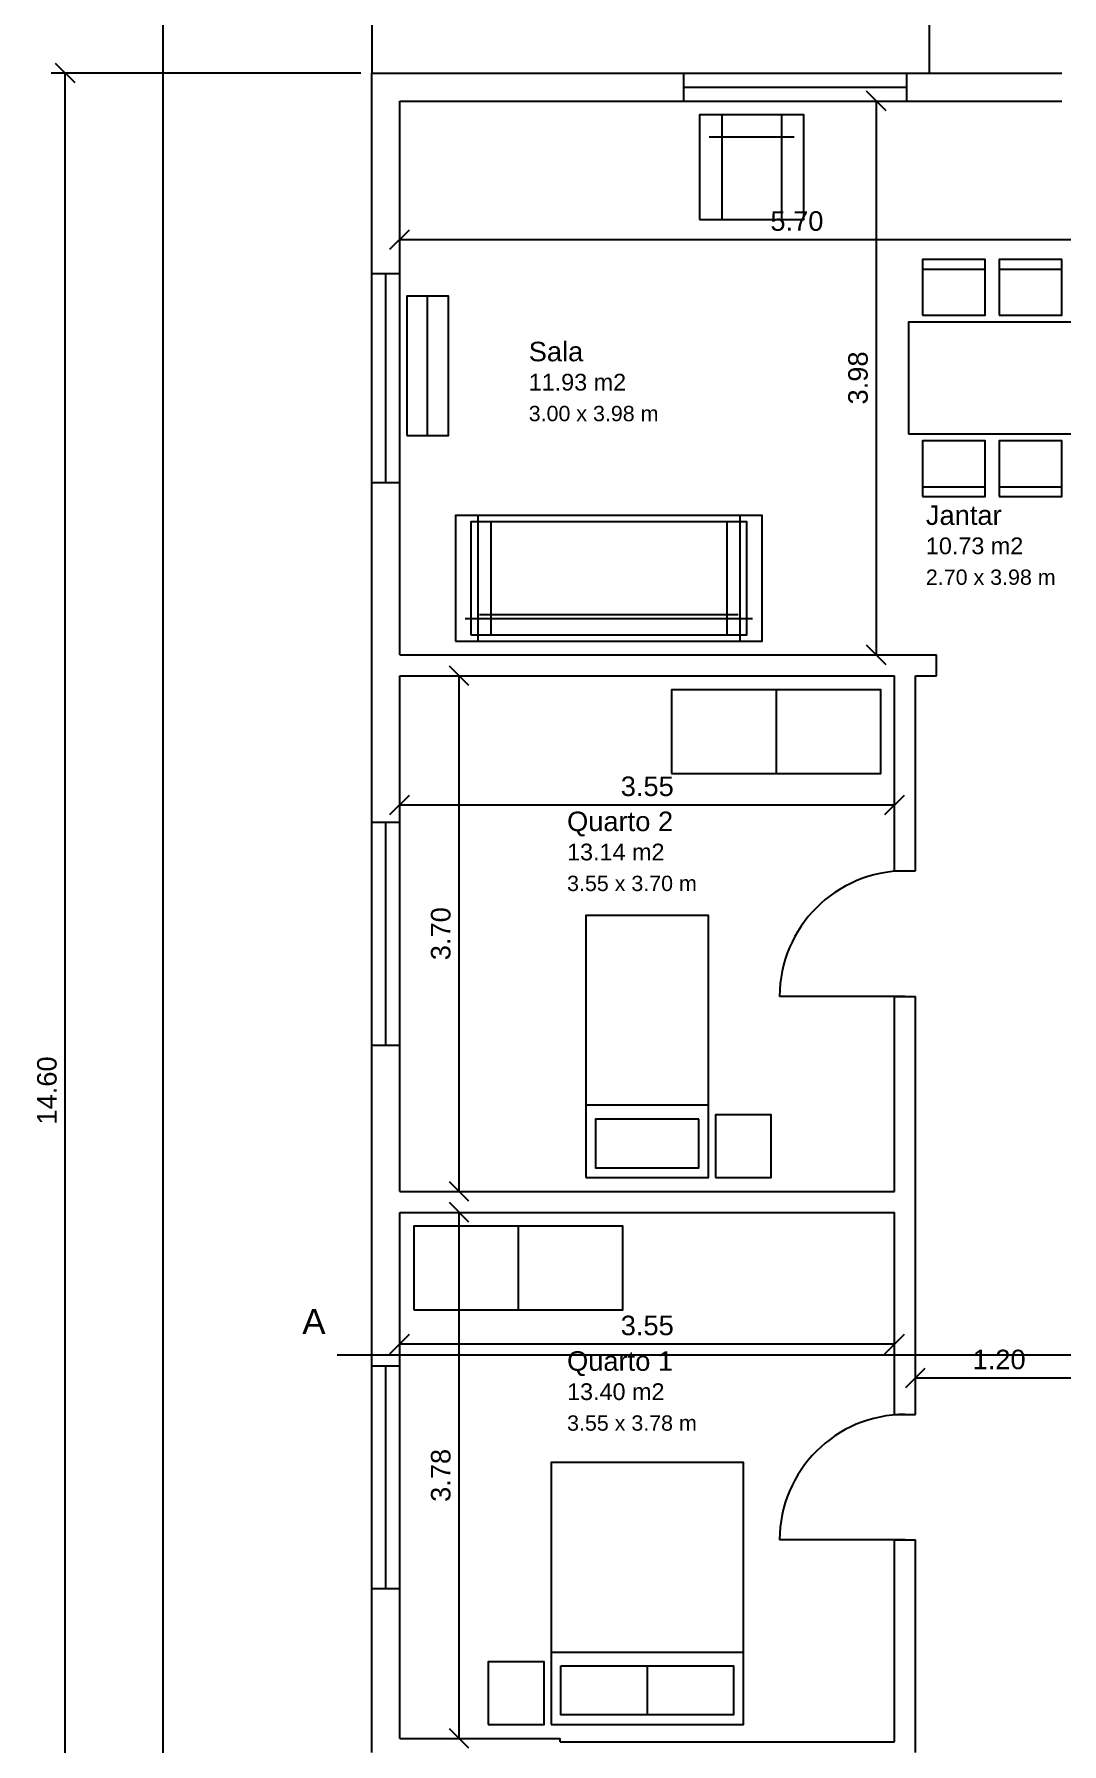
# Model space of a CAD drawing. Header units: millimetres. Extents: x 41850 to 67773, y -316 to 31479.
# Drawn here: x 41850 to 49224, y 10296 to 22564 of the extents above; entities that cross this region are included whole.
import ezdxf

# ---------------------------------------------------------------- set-up
doc = ezdxf.new("R2010")
doc.units = ezdxf.units.MM
doc.header["$MEASUREMENT"] = 0
for name, color, linetype in [('CASA_COTAS', 6, 'Continuous'), ('CASA_ESTUDO', 8, 'Continuous'), ('CASA_EXTERNO', 3, 'Continuous'), ('CASA_JANELAS', 4, 'Continuous'), ('CASA_LOTE', 8, 'Continuous'), ('CASA_MOVEIS', 3, 'Continuous'), ('CASA_PAREDES', 7, 'Continuous'), ('CASA_PORTAS', 2, 'Continuous'), ('CASA_TEXTOS', 7, 'Continuous')]:
    doc.layers.add(name, color=color, linetype=linetype)
doc.styles.get("Standard").update_dxf_attribs({"font": 'arial.ttf'})
doc.dimstyles.get("Standard").update_dxf_attribs({"dimtxt": 0.18, "dimasz": 0.18, "dimexe": 0.18, "dimexo": 0.0625, "dimgap": 0.09, "dimtad": 0, "dimtih": 1, "dimtoh": 1, "dimdec": 4, "dimzin": 0, "dimdsep": 46, "dimtxsty": 'Standard', "dimcen": 0.09, "dimadec": 0, "dimazin": 0, "dimtfac": 1, "dimtdec": 4, "dimtofl": 0, "dimtmove": 0, "dimatfit": 3, "dimfxl": 1, "dimtolj": 1, "dimtzin": 0, "dimarcsym": 0})

# ---------------------------------------------------------------- blocks, each defined once
blk = doc.blocks.new('*D3')
at = {"layer": 'CASA_COTAS', "color": 0, "lineweight": -2, "transparency": 16777216}
for p, q in [((44473, 13245), (44473, 13265)), ((48024, 13245), (48024, 13265)), ((44403, 13095), (44543, 13235)), ((44473, 13165), (48024, 13165)), ((47954, 13095), (48094, 13235))]:
    blk.add_line(p, q, dxfattribs=at)
at = {"layer": 'Defpoints', "color": 0, "transparency": 16777216}
for p in [(44473, 13165), (48024, 13165), (48024, 13165)]:
    blk.add_point(p, dxfattribs=at)
at = {"layer": 'CASA_COTAS', "color": 0, "transparency": 16777216, "insert": (46249, 13297), "char_height": 140, "attachment_point": 5}
blk.add_mtext('\\A1;3.55', dxfattribs=at)
blk = doc.blocks.new('*D4')
at = {"layer": 'CASA_COTAS', "color": 0, "lineweight": -2, "transparency": 16777216}
for p, q in [((44969, 14039), (44829, 14179)), ((44899, 10334), (44899, 14109)), ((44979, 14109), (44999, 14109)), ((44969, 10264), (44829, 10404)), ((44979, 10334), (44999, 10334))]:
    blk.add_line(p, q, dxfattribs=at)
at = {"layer": 'Defpoints', "color": 0, "transparency": 16777216}
for p in [(44899, 14109), (44899, 14109), (44899, 10334)]:
    blk.add_point(p, dxfattribs=at)
at = {"layer": 'CASA_COTAS', "color": 0, "transparency": 16777216, "insert": (44768, 12222), "char_height": 140, "attachment_point": 5, "rotation": 90}
blk.add_mtext('\\A1;3.78', dxfattribs=at)
blk = doc.blocks.new('*D5')
at = {"layer": 'CASA_COTAS', "color": 0, "lineweight": -2, "transparency": 16777216}
for p, q in [((44403, 16964), (44543, 17104)), ((44473, 17114), (44473, 17134)), ((47954, 16964), (48094, 17104)), ((48024, 17114), (48024, 17134)), ((44473, 17034), (48024, 17034))]:
    blk.add_line(p, q, dxfattribs=at)
at = {"layer": 'Defpoints', "color": 0, "transparency": 16777216}
for p in [(44473, 17034), (48024, 17034), (48024, 17034)]:
    blk.add_point(p, dxfattribs=at)
at = {"layer": 'CASA_COTAS', "color": 0, "transparency": 16777216, "insert": (46249, 17166), "char_height": 140, "attachment_point": 5}
blk.add_mtext('\\A1;3.55', dxfattribs=at)
blk = doc.blocks.new('*D6')
at = {"layer": 'CASA_COTAS', "color": 0, "lineweight": -2, "transparency": 16777216}
for p, q in [((44969, 17889), (44829, 18029)), ((44899, 14259), (44899, 17959)), ((44979, 17959), (44999, 17959)), ((44969, 14189), (44829, 14329)), ((44979, 14259), (44999, 14259))]:
    blk.add_line(p, q, dxfattribs=at)
at = {"layer": 'Defpoints', "color": 0, "transparency": 16777216}
for p in [(44899, 17959), (44899, 17959), (44899, 14259)]:
    blk.add_point(p, dxfattribs=at)
at = {"layer": 'CASA_COTAS', "color": 0, "transparency": 16777216, "insert": (44768, 16109), "char_height": 140, "attachment_point": 5, "rotation": 90}
blk.add_mtext('\\A1;3.70', dxfattribs=at)
blk = doc.blocks.new('*D13')
at = {"layer": 'CASA_COTAS', "color": 0, "lineweight": -2, "transparency": 16777216}
for p, q in [((48174, 13002), (48174, 13022)), ((49374, 13002), (49374, 13022)), ((48104, 12852), (48244, 12992)), ((48174, 12922), (49374, 12922)), ((49304, 12852), (49444, 12992))]:
    blk.add_line(p, q, dxfattribs=at)
at = {"layer": 'Defpoints', "color": 0, "transparency": 16777216}
for p in [(48174, 12922), (49374, 12922), (49374, 12922)]:
    blk.add_point(p, dxfattribs=at)
at = {"layer": 'CASA_COTAS', "color": 0, "transparency": 16777216, "insert": (48774, 13053), "char_height": 140, "attachment_point": 5}
blk.add_mtext('\\A1;1.20', dxfattribs=at)
blk = doc.blocks.new('*D14')
at = {"layer": 'CASA_COTAS', "color": 0, "lineweight": -2, "transparency": 16777216}
for p, q in [((44403, 21020), (44543, 21160)), ((44473, 21170), (44473, 21190)), ((50103, 21020), (50243, 21160)), ((50173, 21170), (50173, 21190)), ((44473, 21090), (50173, 21090))]:
    blk.add_line(p, q, dxfattribs=at)
at = {"layer": 'Defpoints', "color": 0, "transparency": 16777216}
for p in [(44473, 21090), (50173, 21090), (50173, 21090)]:
    blk.add_point(p, dxfattribs=at)
at = {"layer": 'CASA_COTAS', "color": 0, "transparency": 16777216, "insert": (47323, 21222), "char_height": 140, "attachment_point": 5}
blk.add_mtext('\\A1;5.70', dxfattribs=at)
blk = doc.blocks.new('*D15')
at = {"layer": 'CASA_COTAS', "color": 0, "lineweight": -2, "transparency": 16777216}
for p, q in [((47963, 22014), (47823, 22154)), ((47893, 18109), (47893, 22084)), ((47973, 22084), (47993, 22084)), ((47963, 18039), (47823, 18179)), ((47973, 18109), (47993, 18109))]:
    blk.add_line(p, q, dxfattribs=at)
at = {"layer": 'Defpoints', "color": 0, "transparency": 16777216}
for p in [(47893, 22084), (47893, 22084), (47893, 18109)]:
    blk.add_point(p, dxfattribs=at)
at = {"layer": 'CASA_COTAS', "color": 0, "transparency": 16777216, "insert": (47762, 20097), "char_height": 140, "attachment_point": 5, "rotation": 90}
blk.add_mtext('\\A1;3.98', dxfattribs=at)
blk = doc.blocks.new('*D21')
at = {"layer": 'CASA_COTAS', "color": 0, "lineweight": -2, "transparency": 16777216}
for p, q in [((42143, 22214), (42003, 22354)), ((44193, 22284), (41973, 22284)), ((42073, 7684), (42073, 22284)), ((42143, 7614), (42003, 7754)), ((44193, 7684), (41973, 7684))]:
    blk.add_line(p, q, dxfattribs=at)
at = {"layer": 'Defpoints', "color": 0, "transparency": 16777216}
for p in [(42073, 22284), (44273, 22284), (44273, 7684)]:
    blk.add_point(p, dxfattribs=at)
at = {"layer": 'CASA_COTAS', "color": 0, "transparency": 16777216, "insert": (41942, 14984), "char_height": 140, "attachment_point": 5, "rotation": 90}
blk.add_mtext('\\A1;14.60', dxfattribs=at)
blk = doc.blocks.new('*D28')
at = {"layer": 'CASA_COTAS', "color": 0, "lineweight": -2, "transparency": 16777216}
for p, q in [((44473, 13245), (44473, 13265)), ((48024, 13245), (48024, 13265)), ((44403, 13095), (44543, 13235)), ((44473, 13165), (48024, 13165)), ((47954, 13095), (48094, 13235))]:
    blk.add_line(p, q, dxfattribs=at)
at = {"layer": 'Defpoints', "color": 0, "transparency": 16777216}
for p in [(44473, 13165), (48024, 13165), (48024, 13165)]:
    blk.add_point(p, dxfattribs=at)
at = {"layer": 'CASA_COTAS', "color": 0, "transparency": 16777216, "insert": (46249, 13297), "char_height": 140, "attachment_point": 5}
blk.add_mtext('\\A1;3.55', dxfattribs=at)
blk = doc.blocks.new('*D29')
at = {"layer": 'CASA_COTAS', "color": 0, "lineweight": -2, "transparency": 16777216}
for p, q in [((44969, 14039), (44829, 14179)), ((44899, 10334), (44899, 14109)), ((44979, 14109), (44999, 14109)), ((44969, 10264), (44829, 10404)), ((44979, 10334), (44999, 10334))]:
    blk.add_line(p, q, dxfattribs=at)
at = {"layer": 'Defpoints', "color": 0, "transparency": 16777216}
for p in [(44899, 14109), (44899, 14109), (44899, 10334)]:
    blk.add_point(p, dxfattribs=at)
at = {"layer": 'CASA_COTAS', "color": 0, "transparency": 16777216, "insert": (44768, 12222), "char_height": 140, "attachment_point": 5, "rotation": 90}
blk.add_mtext('\\A1;3.78', dxfattribs=at)
blk = doc.blocks.new('*D30')
at = {"layer": 'CASA_COTAS', "color": 0, "lineweight": -2, "transparency": 16777216}
for p, q in [((44403, 16964), (44543, 17104)), ((44473, 17114), (44473, 17134)), ((47954, 16964), (48094, 17104)), ((48024, 17114), (48024, 17134)), ((44473, 17034), (48024, 17034))]:
    blk.add_line(p, q, dxfattribs=at)
at = {"layer": 'Defpoints', "color": 0, "transparency": 16777216}
for p in [(44473, 17034), (48024, 17034), (48024, 17034)]:
    blk.add_point(p, dxfattribs=at)
at = {"layer": 'CASA_COTAS', "color": 0, "transparency": 16777216, "insert": (46249, 17166), "char_height": 140, "attachment_point": 5}
blk.add_mtext('\\A1;3.55', dxfattribs=at)
blk = doc.blocks.new('*D31')
at = {"layer": 'CASA_COTAS', "color": 0, "lineweight": -2, "transparency": 16777216}
for p, q in [((44969, 17889), (44829, 18029)), ((44899, 14259), (44899, 17959)), ((44979, 17959), (44999, 17959)), ((44969, 14189), (44829, 14329)), ((44979, 14259), (44999, 14259))]:
    blk.add_line(p, q, dxfattribs=at)
at = {"layer": 'Defpoints', "color": 0, "transparency": 16777216}
for p in [(44899, 17959), (44899, 17959), (44899, 14259)]:
    blk.add_point(p, dxfattribs=at)
at = {"layer": 'CASA_COTAS', "color": 0, "transparency": 16777216, "insert": (44768, 16109), "char_height": 140, "attachment_point": 5, "rotation": 90}
blk.add_mtext('\\A1;3.70', dxfattribs=at)
blk = doc.blocks.new('*D38')
at = {"layer": 'CASA_COTAS', "color": 0, "lineweight": -2, "transparency": 16777216}
for p, q in [((48174, 13002), (48174, 13022)), ((49374, 13002), (49374, 13022)), ((48104, 12852), (48244, 12992)), ((48174, 12922), (49374, 12922)), ((49304, 12852), (49444, 12992))]:
    blk.add_line(p, q, dxfattribs=at)
at = {"layer": 'Defpoints', "color": 0, "transparency": 16777216}
for p in [(48174, 12922), (49374, 12922), (49374, 12922)]:
    blk.add_point(p, dxfattribs=at)
at = {"layer": 'CASA_COTAS', "color": 0, "transparency": 16777216, "insert": (48774, 13053), "char_height": 140, "attachment_point": 5}
blk.add_mtext('\\A1;1.20', dxfattribs=at)
blk = doc.blocks.new('*D39')
at = {"layer": 'CASA_COTAS', "color": 0, "lineweight": -2, "transparency": 16777216}
for p, q in [((44403, 21020), (44543, 21160)), ((44473, 21170), (44473, 21190)), ((50103, 21020), (50243, 21160)), ((50173, 21170), (50173, 21190)), ((44473, 21090), (50173, 21090))]:
    blk.add_line(p, q, dxfattribs=at)
at = {"layer": 'Defpoints', "color": 0, "transparency": 16777216}
for p in [(44473, 21090), (50173, 21090), (50173, 21090)]:
    blk.add_point(p, dxfattribs=at)
at = {"layer": 'CASA_COTAS', "color": 0, "transparency": 16777216, "insert": (47323, 21222), "char_height": 140, "attachment_point": 5}
blk.add_mtext('\\A1;5.70', dxfattribs=at)
blk = doc.blocks.new('*D40')
at = {"layer": 'CASA_COTAS', "color": 0, "lineweight": -2, "transparency": 16777216}
for p, q in [((47963, 22014), (47823, 22154)), ((47893, 18109), (47893, 22084)), ((47973, 22084), (47993, 22084)), ((47963, 18039), (47823, 18179)), ((47973, 18109), (47993, 18109))]:
    blk.add_line(p, q, dxfattribs=at)
at = {"layer": 'Defpoints', "color": 0, "transparency": 16777216}
for p in [(47893, 22084), (47893, 22084), (47893, 18109)]:
    blk.add_point(p, dxfattribs=at)
at = {"layer": 'CASA_COTAS', "color": 0, "transparency": 16777216, "insert": (47762, 20097), "char_height": 140, "attachment_point": 5, "rotation": 90}
blk.add_mtext('\\A1;3.98', dxfattribs=at)
blk = doc.blocks.new('*D46')
at = {"layer": 'CASA_COTAS', "color": 0, "lineweight": -2, "transparency": 16777216}
for p, q in [((42143, 22214), (42003, 22354)), ((44193, 22284), (41973, 22284)), ((42073, 7684), (42073, 22284)), ((42143, 7614), (42003, 7754)), ((44193, 7684), (41973, 7684))]:
    blk.add_line(p, q, dxfattribs=at)
at = {"layer": 'Defpoints', "color": 0, "transparency": 16777216}
for p in [(42073, 22284), (44273, 22284), (44273, 7684)]:
    blk.add_point(p, dxfattribs=at)
at = {"layer": 'CASA_COTAS', "color": 0, "transparency": 16777216, "insert": (41942, 14984), "char_height": 140, "attachment_point": 5, "rotation": 90}
blk.add_mtext('\\A1;14.60', dxfattribs=at)

msp = doc.modelspace()

# ---------------------------------------------------------------- linework, layer by layer
at = {"layer": 'CASA_ESTUDO'}
msp.add_line((44023.422455, 13086.189711), (53523.422455, 13086.189711), dxfattribs=at)
msp.add_line((44023.422455, 13086.189711), (53523.422455, 13086.189711), dxfattribs=at)
at = {"layer": 'CASA_EXTERNO'}
msp.add_lwpolyline([(44273.422455, 22284.189711), (48273.422455, 22284.189711), (48273.422455, 24784.189711), (44273.422455, 24784.189711)], close=True, dxfattribs=at)
msp.add_lwpolyline([(44273.422455, 22284.189711), (48273.422455, 22284.189711), (48273.422455, 24784.189711), (44273.422455, 24784.189711)], close=True, dxfattribs=at)
at = {"layer": 'CASA_JANELAS'}
for p, q in [((46510.922455, 22284.189711), (48110.922455, 22284.189711)), ((46510.922455, 22284.189711), (48110.922455, 22284.189711)), ((46510.922455, 22184.189711), (48110.922455, 22184.189711)), ((46510.922455, 22184.189711), (48110.922455, 22184.189711)), ((46510.922455, 22084.189711), (48110.922455, 22084.189711)), ((46510.922455, 22084.189711), (48110.922455, 22084.189711)), ((44273.422455, 19346.689711), (44273.422455, 20846.689711)), ((44273.422455, 19346.689711), (44273.422455, 20846.689711)), ((44373.422455, 19346.689711), (44373.422455, 20846.689711)), ((44373.422455, 19346.689711), (44373.422455, 20846.689711)), ((44473.422455, 19346.689711), (44473.422455, 20846.689711)), ((44473.422455, 19346.689711), (44473.422455, 20846.689711)), ((44273.422455, 15309.189711), (44273.422455, 16909.189711)), ((44273.422455, 15309.189711), (44273.422455, 16909.189711)), ((44373.422455, 15309.189711), (44373.422455, 16909.189711)), ((44373.422455, 15309.189711), (44373.422455, 16909.189711)), ((44473.422455, 15309.189711), (44473.422455, 16909.189711)), ((44473.422455, 15309.189711), (44473.422455, 16909.189711)), ((44273.422455, 11409.189711), (44273.422455, 13009.189711)), ((44273.422455, 11409.189711), (44273.422455, 13009.189711)), ((44373.422455, 11409.189711), (44373.422455, 13009.189711)), ((44373.422455, 11409.189711), (44373.422455, 13009.189711)), ((44473.422455, 11409.189711), (44473.422455, 13009.189711)), ((44473.422455, 11409.189711), (44473.422455, 13009.189711))]:
    msp.add_line(p, q, dxfattribs=at)
at = {"layer": 'CASA_LOTE'}
msp.add_lwpolyline([(42773.422455, 1184.189711), (54773.422455, 1184.189711), (54773.422455, 31184.189711), (42773.422455, 31184.189711)], close=True, dxfattribs=at)
msp.add_lwpolyline([(42773.422455, 1184.189711), (54773.422455, 1184.189711), (54773.422455, 31184.189711), (42773.422455, 31184.189711)], close=True, dxfattribs=at)
at = {"layer": 'CASA_MOVEIS'}
msp.add_line((44673.422455, 19684.189711), (44673.422455, 20684.189711), dxfattribs=at)
msp.add_line((44673.422455, 19684.189711), (44673.422455, 20684.189711), dxfattribs=at)
for points in [[(46623.422455, 21234.189711), (47373.422455, 21234.189711), (47373.422455, 21984.189711), (46623.422455, 21984.189711)], [(46623.422455, 21234.189711), (47373.422455, 21234.189711), (47373.422455, 21984.189711), (46623.422455, 21984.189711)], [(48223.422455, 20546.689711), (48673.422455, 20546.689711), (48673.422455, 20946.689711), (48223.422455, 20946.689711)], [(48223.422455, 20546.689711), (48673.422455, 20546.689711), (48673.422455, 20946.689711), (48223.422455, 20946.689711)], [(48773.422455, 20546.689711), (49223.422455, 20546.689711), (49223.422455, 20946.689711), (48773.422455, 20946.689711)], [(48773.422455, 20546.689711), (49223.422455, 20546.689711), (49223.422455, 20946.689711), (48773.422455, 20946.689711)], [(44523.422455, 19684.189711), (44823.422455, 19684.189711), (44823.422455, 20684.189711), (44523.422455, 20684.189711)], [(44523.422455, 19684.189711), (44823.422455, 19684.189711), (44823.422455, 20684.189711), (44523.422455, 20684.189711)], [(48123.422455, 19696.689711), (49523.422455, 19696.689711), (49523.422455, 20496.689711), (48123.422455, 20496.689711)], [(48123.422455, 19696.689711), (49523.422455, 19696.689711), (49523.422455, 20496.689711), (48123.422455, 20496.689711)], [(48223.422455, 19246.689711), (48673.422455, 19246.689711), (48673.422455, 19646.689711), (48223.422455, 19646.689711)], [(48223.422455, 19246.689711), (48673.422455, 19246.689711), (48673.422455, 19646.689711), (48223.422455, 19646.689711)], [(48773.422455, 19246.689711), (49223.422455, 19246.689711), (49223.422455, 19646.689711), (48773.422455, 19646.689711)], [(48773.422455, 19246.689711), (49223.422455, 19246.689711), (49223.422455, 19646.689711), (48773.422455, 19646.689711)], [(44873.422455, 18209.189711), (47073.422455, 18209.189711), (47073.422455, 19109.189711), (44873.422455, 19109.189711)], [(44983.422455, 18254.189711), (46963.422455, 18254.189711), (46963.422455, 19064.189711), (44983.422455, 19064.189711)], [(46423.954581, 17259.189711), (47923.954581, 17259.189711), (47923.954581, 17859.189711), (46423.954581, 17859.189711)], [(46423.954581, 17259.189711), (47923.954581, 17259.189711), (47923.954581, 17859.189711), (46423.954581, 17859.189711)], [(45808.688518, 14359.189711), (46688.688518, 14359.189711), (46688.688518, 16239.189711), (45808.688518, 16239.189711)], [(45808.688518, 14359.189711), (46688.688518, 14359.189711), (46688.688518, 16239.189711), (45808.688518, 16239.189711)], [(46738.688518, 14359.189711), (47138.688518, 14359.189711), (47138.688518, 14809.189711), (46738.688518, 14809.189711)], [(46738.688518, 14359.189711), (47138.688518, 14359.189711), (47138.688518, 14809.189711), (46738.688518, 14809.189711)], [(44573.422455, 13409.189711), (46073.422455, 13409.189711), (46073.422455, 14009.189711), (44573.422455, 14009.189711)], [(44573.422455, 13409.189711), (46073.422455, 13409.189711), (46073.422455, 14009.189711), (44573.422455, 14009.189711)], [(45558.688518, 10434.189711), (46938.688518, 10434.189711), (46938.688518, 12314.189711), (45558.688518, 12314.189711)], [(45558.688518, 10434.189711), (46938.688518, 10434.189711), (46938.688518, 12314.189711), (45558.688518, 12314.189711)], [(45108.688518, 10434.189711), (45508.688518, 10434.189711), (45508.688518, 10884.189711), (45108.688518, 10884.189711)], [(45108.688518, 10434.189711), (45508.688518, 10434.189711), (45508.688518, 10884.189711), (45108.688518, 10884.189711)]]:
    msp.add_lwpolyline(points, close=True, dxfattribs=at)
for points in [[(46783.422455, 21984.189711), (46783.422455, 21234.189711)], [(46783.422455, 21984.189711), (46783.422455, 21234.189711)], [(47213.422455, 21984.189711), (47213.422455, 21234.189711)], [(47213.422455, 21984.189711), (47213.422455, 21234.189711)], [(47303.422455, 21824.189711), (46693.422455, 21824.189711)], [(47303.422455, 21824.189711), (46693.422455, 21824.189711)], [(48223.422455, 20876.689711), (48673.422455, 20876.689711)], [(48223.422455, 20876.689711), (48673.422455, 20876.689711)], [(48773.422455, 20876.689711), (49223.422455, 20876.689711)], [(48773.422455, 20876.689711), (49223.422455, 20876.689711)], [(48223.422455, 19316.689711), (48673.422455, 19316.689711)], [(48223.422455, 19316.689711), (48673.422455, 19316.689711)], [(48773.422455, 19316.689711), (49223.422455, 19316.689711)], [(48773.422455, 19316.689711), (49223.422455, 19316.689711)], [(45033.422455, 19109.189711), (45033.422455, 18209.189711)], [(45127.422455, 19064.189711), (45127.422455, 18254.189711)], [(46819.422455, 19064.189711), (46819.422455, 18254.189711)], [(46913.422455, 19109.189711), (46913.422455, 18209.189711)], [(47003.422455, 18369.189711), (44943.422455, 18369.189711)], [(46900.422455, 18398.189711), (45046.422455, 18398.189711)], [(47173.954581, 17859.189711), (47173.954581, 17259.189711)], [(47173.954581, 17859.189711), (47173.954581, 17259.189711)], [(46688.688518, 14879.189711), (45808.688518, 14879.189711)], [(46688.688518, 14879.189711), (45808.688518, 14879.189711)], [(46618.688518, 14779.189711), (45878.688518, 14779.189711), (45878.688518, 14429.189711), (46618.688518, 14429.189711), (46618.688518, 14779.189711)], [(46618.688518, 14779.189711), (45878.688518, 14779.189711), (45878.688518, 14429.189711), (46618.688518, 14429.189711), (46618.688518, 14779.189711)], [(45323.422455, 14009.189711), (45323.422455, 13409.189711)], [(45323.422455, 14009.189711), (45323.422455, 13409.189711)], [(45558.688518, 10954.189711), (46938.688518, 10954.189711)], [(45558.688518, 10954.189711), (46938.688518, 10954.189711)], [(45628.688518, 10854.189711), (46868.688518, 10854.189711), (46868.688518, 10504.189711), (45628.688518, 10504.189711), (45628.688518, 10854.189711)], [(45628.688518, 10854.189711), (46868.688518, 10854.189711), (46868.688518, 10504.189711), (45628.688518, 10504.189711), (45628.688518, 10854.189711)], [(46248.688518, 10854.189711), (46248.688518, 10504.189711)], [(46248.688518, 10854.189711), (46248.688518, 10504.189711)]]:
    msp.add_lwpolyline(points, dxfattribs=at)
at = {"layer": 'CASA_PAREDES'}
for p, q in [((44273.422455, 22184.189711), (44273.422455, 22284.189711)), ((44273.422455, 22284.189711), (44473.422455, 22284.189711)), ((44273.422455, 22184.189711), (44273.422455, 22284.189711)), ((44273.422455, 22284.189711), (44473.422455, 22284.189711)), ((44473.422455, 22284.189711), (45423.954581, 22284.189711)), ((44473.422455, 22284.189711), (45423.954581, 22284.189711)), ((45423.954581, 22284.189711), (45623.954581, 22284.189711)), ((45423.954581, 22284.189711), (45623.954581, 22284.189711)), ((45623.954581, 22284.189711), (46411.454581, 22284.189711)), ((45623.954581, 22284.189711), (46411.454581, 22284.189711)), ((46411.454581, 22284.189711), (46510.922455, 22284.189711)), ((46411.454581, 22284.189711), (46510.922455, 22284.189711)), ((46510.922455, 22184.189711), (46510.922455, 22284.189711)), ((46510.922455, 22184.189711), (46510.922455, 22284.189711)), ((48110.922455, 22184.189711), (48110.922455, 22284.189711)), ((48110.922455, 22284.189711), (48173.954581, 22284.189711)), ((48110.922455, 22184.189711), (48110.922455, 22284.189711)), ((48110.922455, 22284.189711), (48173.954581, 22284.189711)), ((48173.954581, 22284.189711), (48273.954581, 22284.189711)), ((48173.954581, 22284.189711), (48273.954581, 22284.189711)), ((48273.954581, 22284.189711), (48323.954581, 22284.189711)), ((48273.954581, 22284.189711), (48323.954581, 22284.189711)), ((48323.954581, 22284.189711), (49223.954581, 22284.189711)), ((48323.954581, 22284.189711), (49223.954581, 22284.189711)), ((44273.422455, 22084.189711), (44273.422455, 22184.189711)), ((44273.422455, 22084.189711), (44273.422455, 22184.189711)), ((44273.422455, 20909.189711), (44273.422455, 22084.189711)), ((44273.422455, 20909.189711), (44273.422455, 22084.189711)), ((44473.422455, 22084.189711), (45423.954581, 22084.189711)), ((44473.422455, 20909.189711), (44473.422455, 22084.189711)), ((44473.422455, 22084.189711), (45423.954581, 22084.189711)), ((44473.422455, 20909.189711), (44473.422455, 22084.189711)), ((45423.954581, 22084.189711), (45623.954581, 22084.189711)), ((45423.954581, 22084.189711), (45623.954581, 22084.189711)), ((45623.954581, 22084.189711), (46411.454581, 22084.189711)), ((45623.954581, 22084.189711), (46411.454581, 22084.189711)), ((46411.454581, 22084.189711), (46510.922455, 22084.189711)), ((46411.454581, 22084.189711), (46510.922455, 22084.189711)), ((46510.922455, 22084.189711), (46510.922455, 22184.189711)), ((46510.922455, 22084.189711), (46510.922455, 22184.189711)), ((48110.922455, 22084.189711), (48110.922455, 22184.189711)), ((48110.922455, 22084.189711), (48110.922455, 22184.189711)), ((48110.922455, 22084.189711), (48173.954581, 22084.189711)), ((48110.922455, 22084.189711), (48173.954581, 22084.189711)), ((48173.954581, 22084.189711), (48273.954581, 22084.189711)), ((48173.954581, 22084.189711), (48273.954581, 22084.189711)), ((48273.954581, 22084.189711), (48323.954581, 22084.189711)), ((48273.954581, 22084.189711), (48323.954581, 22084.189711)), ((48323.954581, 22084.189711), (49223.954581, 22084.189711)), ((48323.954581, 22084.189711), (49223.954581, 22084.189711)), ((44273.422455, 20846.689711), (44273.422455, 20909.189711)), ((44273.422455, 20846.689711), (44273.422455, 20909.189711)), ((44473.422455, 20846.689711), (44473.422455, 20909.189711)), ((44473.422455, 20846.689711), (44473.422455, 20909.189711)), ((44273.422455, 20846.689711), (44473.422455, 20846.689711)), ((44273.422455, 20846.689711), (44473.422455, 20846.689711)), ((44273.422455, 19309.189711), (44273.422455, 19346.689711)), ((44273.422455, 19346.689711), (44473.422455, 19346.689711)), ((44273.422455, 19309.189711), (44273.422455, 19346.689711)), ((44273.422455, 19346.689711), (44473.422455, 19346.689711)), ((44273.422455, 19234.189711), (44273.422455, 19309.189711)), ((44273.422455, 19234.189711), (44273.422455, 19309.189711)), ((44473.422455, 19309.189711), (44473.422455, 19346.689711)), ((44473.422455, 19309.189711), (44473.422455, 19346.689711)), ((44473.422455, 19234.189711), (44473.422455, 19309.189711)), ((44473.422455, 19234.189711), (44473.422455, 19309.189711)), ((44273.422455, 18234.189711), (44273.422455, 19234.189711)), ((44273.422455, 18234.189711), (44273.422455, 19234.189711)), ((44473.422455, 18234.189711), (44473.422455, 19234.189711)), ((44473.422455, 18234.189711), (44473.422455, 19234.189711)), ((44273.422455, 18109.189711), (44273.422455, 18234.189711)), ((44273.422455, 18109.189711), (44273.422455, 18234.189711)), ((44473.422455, 18109.189711), (44473.422455, 18234.189711)), ((44473.422455, 18109.189711), (44473.422455, 18234.189711)), ((44273.422455, 18034.189711), (44273.422455, 18109.189711)), ((44273.422455, 18034.189711), (44273.422455, 18109.189711)), ((44273.422455, 17959.189711), (44273.422455, 18034.189711)), ((44273.422455, 17959.189711), (44273.422455, 18034.189711)), ((44473.422455, 18109.189711), (45423.954581, 18109.189711)), ((44473.422455, 18109.189711), (45423.954581, 18109.189711)), ((45423.954581, 18109.189711), (45623.954581, 18109.189711)), ((45423.954581, 18109.189711), (45623.954581, 18109.189711)), ((45623.954581, 18109.189711), (46411.454581, 18109.189711)), ((45623.954581, 18109.189711), (46411.454581, 18109.189711)), ((46411.454581, 18109.189711), (46510.922455, 18109.189711)), ((46411.454581, 18109.189711), (46510.922455, 18109.189711)), ((46510.922455, 18109.189711), (47211.454581, 18109.189711)), ((46510.922455, 18109.189711), (47211.454581, 18109.189711)), ((47211.454581, 18109.189711), (48023.954581, 18109.189711)), ((47211.454581, 18109.189711), (48023.954581, 18109.189711)), ((48023.954581, 18109.189711), (48110.922455, 18109.189711)), ((48023.954581, 18109.189711), (48110.922455, 18109.189711)), ((48110.922455, 18109.189711), (48173.954581, 18109.189711)), ((48110.922455, 18109.189711), (48173.954581, 18109.189711)), ((48173.954581, 18109.189711), (48273.954581, 18109.189711)), ((48173.954581, 18109.189711), (48273.954581, 18109.189711)), ((48273.954581, 18109.189711), (48323.954581, 18109.189711)), ((48273.954581, 18109.189711), (48323.954581, 18109.189711)), ((48323.954581, 18034.189711), (48323.954581, 18109.189711)), ((48323.954581, 18034.189711), (48323.954581, 18109.189711)), ((48323.954581, 17959.189711), (48323.954581, 18034.189711)), ((48323.954581, 17959.189711), (48323.954581, 18034.189711)), ((44273.422455, 17609.189711), (44273.422455, 17959.189711)), ((44273.422455, 17609.189711), (44273.422455, 17959.189711)), ((44473.422455, 17959.189711), (45423.954581, 17959.189711)), ((44473.422455, 17609.189711), (44473.422455, 17959.189711)), ((44473.422455, 17959.189711), (45423.954581, 17959.189711)), ((44473.422455, 17609.189711), (44473.422455, 17959.189711)), ((45423.954581, 17959.189711), (45623.954581, 17959.189711)), ((45423.954581, 17959.189711), (45623.954581, 17959.189711)), ((45623.954581, 17959.189711), (46411.454581, 17959.189711)), ((45623.954581, 17959.189711), (46411.454581, 17959.189711)), ((46411.454581, 17959.189711), (46510.922455, 17959.189711)), ((46411.454581, 17959.189711), (46510.922455, 17959.189711)), ((46510.922455, 17959.189711), (47211.454581, 17959.189711)), ((46510.922455, 17959.189711), (47211.454581, 17959.189711)), ((47211.454581, 17959.189711), (48023.954581, 17959.189711)), ((47211.454581, 17959.189711), (48023.954581, 17959.189711)), ((48023.954581, 17609.189711), (48023.954581, 17959.189711)), ((48023.954581, 17609.189711), (48023.954581, 17959.189711)), ((48173.954581, 17609.189711), (48173.954581, 17959.189711)), ((48173.954581, 17959.189711), (48273.954581, 17959.189711)), ((48173.954581, 17609.189711), (48173.954581, 17959.189711)), ((48173.954581, 17959.189711), (48273.954581, 17959.189711)), ((48273.954581, 17959.189711), (48323.954581, 17959.189711)), ((48273.954581, 17959.189711), (48323.954581, 17959.189711)), ((44273.422455, 17259.189711), (44273.422455, 17609.189711)), ((44273.422455, 17259.189711), (44273.422455, 17609.189711)), ((44473.422455, 17259.189711), (44473.422455, 17609.189711)), ((44473.422455, 17259.189711), (44473.422455, 17609.189711)), ((48023.954581, 17259.189711), (48023.954581, 17609.189711)), ((48023.954581, 17259.189711), (48023.954581, 17609.189711)), ((48173.954581, 17259.189711), (48173.954581, 17609.189711)), ((48173.954581, 17259.189711), (48173.954581, 17609.189711)), ((44273.422455, 16909.189711), (44273.422455, 17259.189711)), ((44273.422455, 16909.189711), (44273.422455, 17259.189711)), ((44473.422455, 16909.189711), (44473.422455, 17259.189711)), ((44473.422455, 16909.189711), (44473.422455, 17259.189711)), ((48023.954581, 16909.189711), (48023.954581, 17259.189711)), ((48023.954581, 16909.189711), (48023.954581, 17259.189711)), ((48173.954581, 16909.189711), (48173.954581, 17259.189711)), ((48173.954581, 16909.189711), (48173.954581, 17259.189711)), ((44273.422455, 16909.189711), (44473.422455, 16909.189711)), ((44273.422455, 16909.189711), (44473.422455, 16909.189711)), ((48023.954581, 16559.189711), (48023.954581, 16909.189711)), ((48023.954581, 16559.189711), (48023.954581, 16909.189711)), ((48173.954581, 16559.189711), (48173.954581, 16909.189711)), ((48173.954581, 16559.189711), (48173.954581, 16909.189711)), ((48023.954581, 16559.189711), (48110.922455, 16559.189711)), ((48023.954581, 16559.189711), (48110.922455, 16559.189711)), ((48110.922455, 16559.189711), (48173.954581, 16559.189711)), ((48110.922455, 16559.189711), (48173.954581, 16559.189711)), ((48023.954581, 15584.189711), (48023.954581, 15659.189711)), ((48023.954581, 15659.189711), (48110.922455, 15659.189711)), ((48023.954581, 15584.189711), (48023.954581, 15659.189711)), ((48023.954581, 15659.189711), (48110.922455, 15659.189711)), ((48023.954581, 15509.189711), (48023.954581, 15584.189711)), ((48023.954581, 15509.189711), (48023.954581, 15584.189711)), ((48110.922455, 15659.189711), (48173.954581, 15659.189711)), ((48110.922455, 15659.189711), (48173.954581, 15659.189711)), ((48173.954581, 15584.189711), (48173.954581, 15659.189711)), ((48173.954581, 15584.189711), (48173.954581, 15659.189711)), ((48173.954581, 15509.189711), (48173.954581, 15584.189711)), ((48173.954581, 15509.189711), (48173.954581, 15584.189711)), ((48023.954581, 15309.189711), (48023.954581, 15509.189711)), ((48023.954581, 15309.189711), (48023.954581, 15509.189711)), ((48173.954581, 15309.189711), (48173.954581, 15509.189711)), ((48173.954581, 15309.189711), (48173.954581, 15509.189711)), ((44273.422455, 14709.189711), (44273.422455, 15309.189711)), ((44273.422455, 15309.189711), (44473.422455, 15309.189711)), ((44273.422455, 14709.189711), (44273.422455, 15309.189711)), ((44273.422455, 15309.189711), (44473.422455, 15309.189711)), ((44473.422455, 14709.189711), (44473.422455, 15309.189711)), ((44473.422455, 14709.189711), (44473.422455, 15309.189711)), ((48023.954581, 14709.189711), (48023.954581, 15309.189711)), ((48023.954581, 14709.189711), (48023.954581, 15309.189711)), ((48173.954581, 14709.189711), (48173.954581, 15309.189711)), ((48173.954581, 14709.189711), (48173.954581, 15309.189711)), ((44273.422455, 14359.189711), (44273.422455, 14709.189711)), ((44273.422455, 14359.189711), (44273.422455, 14709.189711)), ((44473.422455, 14359.189711), (44473.422455, 14709.189711)), ((44473.422455, 14359.189711), (44473.422455, 14709.189711)), ((48023.954581, 14359.189711), (48023.954581, 14709.189711)), ((48023.954581, 14359.189711), (48023.954581, 14709.189711)), ((48173.954581, 14359.189711), (48173.954581, 14709.189711)), ((48173.954581, 14359.189711), (48173.954581, 14709.189711)), ((44273.422455, 14259.189711), (44273.422455, 14359.189711)), ((44273.422455, 14259.189711), (44273.422455, 14359.189711)), ((44473.422455, 14259.189711), (44473.422455, 14359.189711)), ((44473.422455, 14259.189711), (44473.422455, 14359.189711)), ((48023.954581, 14259.189711), (48023.954581, 14359.189711)), ((48023.954581, 14259.189711), (48023.954581, 14359.189711)), ((48173.954581, 14259.189711), (48173.954581, 14359.189711)), ((48173.954581, 14259.189711), (48173.954581, 14359.189711)), ((44273.422455, 14184.189711), (44273.422455, 14259.189711)), ((44273.422455, 14184.189711), (44273.422455, 14259.189711)), ((44473.422455, 14259.189711), (45423.954581, 14259.189711)), ((44473.422455, 14259.189711), (45423.954581, 14259.189711)), ((45423.954581, 14259.189711), (45623.954581, 14259.189711)), ((45423.954581, 14259.189711), (45623.954581, 14259.189711)), ((45623.954581, 14259.189711), (46411.454581, 14259.189711)), ((45623.954581, 14259.189711), (46411.454581, 14259.189711)), ((46411.454581, 14259.189711), (46510.922455, 14259.189711)), ((46411.454581, 14259.189711), (46510.922455, 14259.189711)), ((46510.922455, 14259.189711), (47211.454581, 14259.189711)), ((46510.922455, 14259.189711), (47211.454581, 14259.189711)), ((47211.454581, 14259.189711), (48023.954581, 14259.189711)), ((47211.454581, 14259.189711), (48023.954581, 14259.189711)), ((48173.954581, 14184.189711), (48173.954581, 14259.189711)), ((48173.954581, 14184.189711), (48173.954581, 14259.189711)), ((44273.422455, 14109.189711), (44273.422455, 14184.189711)), ((44273.422455, 14109.189711), (44273.422455, 14184.189711)), ((44273.422455, 13459.189711), (44273.422455, 14109.189711)), ((44273.422455, 13459.189711), (44273.422455, 14109.189711)), ((44473.422455, 14109.189711), (45423.954581, 14109.189711)), ((44473.422455, 13459.189711), (44473.422455, 14109.189711)), ((44473.422455, 14109.189711), (45423.954581, 14109.189711)), ((44473.422455, 13459.189711), (44473.422455, 14109.189711)), ((45423.954581, 14109.189711), (45623.954581, 14109.189711)), ((45423.954581, 14109.189711), (45623.954581, 14109.189711)), ((45623.954581, 14109.189711), (46411.454581, 14109.189711)), ((45623.954581, 14109.189711), (46411.454581, 14109.189711)), ((46411.454581, 14109.189711), (46510.922455, 14109.189711)), ((46411.454581, 14109.189711), (46510.922455, 14109.189711)), ((46510.922455, 14109.189711), (47211.454581, 14109.189711)), ((46510.922455, 14109.189711), (47211.454581, 14109.189711)), ((47211.454581, 14109.189711), (48023.954581, 14109.189711)), ((47211.454581, 14109.189711), (48023.954581, 14109.189711)), ((48023.954581, 13459.189711), (48023.954581, 14109.189711)), ((48023.954581, 13459.189711), (48023.954581, 14109.189711)), ((48173.954581, 14109.189711), (48173.954581, 14184.189711)), ((48173.954581, 14109.189711), (48173.954581, 14184.189711)), ((48173.954581, 13459.189711), (48173.954581, 14109.189711)), ((48173.954581, 13459.189711), (48173.954581, 14109.189711)), ((44273.422455, 13109.189711), (44273.422455, 13459.189711)), ((44273.422455, 13109.189711), (44273.422455, 13459.189711)), ((44473.422455, 13109.189711), (44473.422455, 13459.189711)), ((44473.422455, 13109.189711), (44473.422455, 13459.189711)), ((48023.954581, 13109.189711), (48023.954581, 13459.189711)), ((48023.954581, 13109.189711), (48023.954581, 13459.189711)), ((48173.954581, 13109.189711), (48173.954581, 13459.189711)), ((48173.954581, 13109.189711), (48173.954581, 13459.189711)), ((44273.422455, 13009.189711), (44273.422455, 13109.189711)), ((44273.422455, 13009.189711), (44273.422455, 13109.189711)), ((44273.422455, 13009.189711), (44473.422455, 13009.189711)), ((44273.422455, 13009.189711), (44473.422455, 13009.189711)), ((44473.422455, 13009.189711), (44473.422455, 13109.189711)), ((44473.422455, 13009.189711), (44473.422455, 13109.189711)), ((48023.954581, 13009.189711), (48023.954581, 13109.189711)), ((48023.954581, 13009.189711), (48023.954581, 13109.189711)), ((48023.954581, 12659.189711), (48023.954581, 13009.189711)), ((48023.954581, 12659.189711), (48023.954581, 13009.189711)), ((48173.954581, 13009.189711), (48173.954581, 13109.189711)), ((48173.954581, 13009.189711), (48173.954581, 13109.189711)), ((48173.954581, 12659.189711), (48173.954581, 13009.189711)), ((48173.954581, 12659.189711), (48173.954581, 13009.189711)), ((48023.954581, 12659.189711), (48110.922455, 12659.189711)), ((48023.954581, 12659.189711), (48110.922455, 12659.189711)), ((48110.922455, 12659.189711), (48173.954581, 12659.189711)), ((48110.922455, 12659.189711), (48173.954581, 12659.189711)), ((48023.954581, 11409.189711), (48023.954581, 11759.189711)), ((48023.954581, 11759.189711), (48110.922455, 11759.189711)), ((48023.954581, 11409.189711), (48023.954581, 11759.189711)), ((48023.954581, 11759.189711), (48110.922455, 11759.189711)), ((48110.922455, 11759.189711), (48173.954581, 11759.189711)), ((48110.922455, 11759.189711), (48173.954581, 11759.189711)), ((48173.954581, 11409.189711), (48173.954581, 11759.189711)), ((48173.954581, 11409.189711), (48173.954581, 11759.189711)), ((44273.422455, 10809.189711), (44273.422455, 11409.189711)), ((44273.422455, 11409.189711), (44473.422455, 11409.189711)), ((44273.422455, 10809.189711), (44273.422455, 11409.189711)), ((44273.422455, 11409.189711), (44473.422455, 11409.189711)), ((44473.422455, 10809.189711), (44473.422455, 11409.189711)), ((44473.422455, 10809.189711), (44473.422455, 11409.189711)), ((48023.954581, 10809.189711), (48023.954581, 11409.189711)), ((48023.954581, 10809.189711), (48023.954581, 11409.189711)), ((48173.954581, 10809.189711), (48173.954581, 11409.189711)), ((48173.954581, 10809.189711), (48173.954581, 11409.189711)), ((44273.422455, 10459.189711), (44273.422455, 10809.189711)), ((44273.422455, 10459.189711), (44273.422455, 10809.189711)), ((44473.422455, 10459.189711), (44473.422455, 10809.189711)), ((44473.422455, 10459.189711), (44473.422455, 10809.189711)), ((48023.954581, 10459.189711), (48023.954581, 10809.189711)), ((48023.954581, 10459.189711), (48023.954581, 10809.189711)), ((48173.954581, 10459.189711), (48173.954581, 10809.189711)), ((48173.954581, 10459.189711), (48173.954581, 10809.189711)), ((44273.422455, 10334.189711), (44273.422455, 10459.189711)), ((44273.422455, 10334.189711), (44273.422455, 10459.189711)), ((44473.422455, 10334.189711), (44473.422455, 10459.189711)), ((44473.422455, 10334.189711), (44473.422455, 10459.189711)), ((48023.954581, 10334.189711), (48023.954581, 10459.189711)), ((48023.954581, 10334.189711), (48023.954581, 10459.189711)), ((48173.954581, 10334.189711), (48173.954581, 10459.189711)), ((48173.954581, 10334.189711), (48173.954581, 10459.189711)), ((44273.422455, 10309.189711), (44273.422455, 10334.189711)), ((44273.422455, 10309.189711), (44273.422455, 10334.189711)), ((44273.422455, 10234.189711), (44273.422455, 10309.189711)), ((44273.422455, 10234.189711), (44273.422455, 10309.189711)), ((44473.422455, 10334.189711), (45423.954581, 10334.189711)), ((44473.422455, 10334.189711), (45423.954581, 10334.189711)), ((45423.954581, 10334.189711), (45623.954581, 10334.189711)), ((45423.954581, 10334.189711), (45623.954581, 10334.189711)), ((45623.954581, 10309.189711), (45623.954581, 10334.189711)), ((45623.954581, 10309.189711), (45623.954581, 10334.189711)), ((45623.954581, 10309.189711), (46411.454581, 10309.189711)), ((45623.954581, 10309.189711), (46411.454581, 10309.189711)), ((46411.454581, 10309.189711), (46510.922455, 10309.189711)), ((46411.454581, 10309.189711), (46510.922455, 10309.189711)), ((46510.922455, 10309.189711), (47211.454581, 10309.189711)), ((46510.922455, 10309.189711), (47211.454581, 10309.189711)), ((47211.454581, 10309.189711), (48023.954581, 10309.189711)), ((47211.454581, 10309.189711), (48023.954581, 10309.189711)), ((48023.954581, 10309.189711), (48023.954581, 10334.189711)), ((48023.954581, 10309.189711), (48023.954581, 10334.189711)), ((48173.954581, 10309.189711), (48173.954581, 10334.189711)), ((48173.954581, 10309.189711), (48173.954581, 10334.189711)), ((48173.954581, 10234.189711), (48173.954581, 10309.189711)), ((48173.954581, 10234.189711), (48173.954581, 10309.189711))]:
    msp.add_line(p, q, dxfattribs=at)
at = {"layer": 'CASA_PORTAS'}
for p, q in [((48098.954581, 15659.189711), (47198.954581, 15659.189711)), ((48098.954581, 15659.189711), (47198.954581, 15659.189711)), ((48098.954581, 11759.189711), (47198.954581, 11759.189711)), ((48098.954581, 11759.189711), (47198.954581, 11759.189711))]:
    msp.add_line(p, q, dxfattribs=at)
for centre in [(48098.954581, 15659.189711), (48098.954581, 15659.189711), (48098.954581, 11759.189711), (48098.954581, 11759.189711)]:
    msp.add_arc(centre, 900, 90, 180, dxfattribs=at)

# ---------------------------------------------------------------- texts
at = {"layer": 'CASA_TEXTOS'}
for s, height, p in [('Sala', 140, (45398.422455, 20216.689711)), ('Sala', 140, (45398.422455, 20216.689711)), ('11.93 m2', 120, (45398.422455, 20006.689711)), ('11.93 m2', 120, (45398.422455, 20006.689711)), ('3.00 x 3.98 m', 110, (45398.422455, 19786.689711)), ('3.00 x 3.98 m', 110, (45398.422455, 19786.689711)), ('Jantar', 140, (48248.422455, 19042.439711)), ('Jantar', 140, (48248.422455, 19042.439711)), ('10.73 m2', 120, (48248.422455, 18832.439711)), ('10.73 m2', 120, (48248.422455, 18832.439711)), ('2.70 x 3.98 m', 110, (48248.422455, 18612.439711)), ('2.70 x 3.98 m', 110, (48248.422455, 18612.439711)), ('Quarto 2', 140, (45673.688518, 16845.189711)), ('Quarto 2', 140, (45673.688518, 16845.189711)), ('13.14 m2', 120, (45673.688518, 16635.189711)), ('13.14 m2', 120, (45673.688518, 16635.189711)), ('3.55 x 3.70 m', 110, (45673.688518, 16415.189711)), ('3.55 x 3.70 m', 110, (45673.688518, 16415.189711)), ('A', 180, (43773.422455, 13236.189711)), ('A', 180, (43773.422455, 13236.189711)), ('Quarto 1', 140, (45673.688518, 12972.689711)), ('Quarto 1', 140, (45673.688518, 12972.689711)), ('13.40 m2', 120, (45673.688518, 12762.689711)), ('13.40 m2', 120, (45673.688518, 12762.689711)), ('3.55 x 3.78 m', 110, (45673.688518, 12542.689711)), ('3.55 x 3.78 m', 110, (45673.688518, 12542.689711))]:
    msp.add_text(s, height=height, dxfattribs=at).set_placement(p)

# ---------------------------------------------------------------- dimensions: what is measured, and where the dimension line sits
at = {"layer": 'CASA_COTAS'}
for base, p1, p2, picture, middle in [((42073.422455, 22284.189711), (44273.422455, 7684.189711), (44273.422455, 22284.189711), '*D21', (41941.942237, 14984.189711)), ((42073.422455, 22284.189711), (44273.422455, 7684.189711), (44273.422455, 22284.189711), '*D46', (41941.942237, 14984.189711)), ((47893.422455, 22084.189711), (47893.422455, 18109.189711), (47893.422455, 22084.189711), '*D15', (47761.8944877422, 20096.689711)), ((47893.422455, 22084.189711), (47893.422455, 18109.189711), (47893.422455, 22084.189711), '*D40', (47761.8944877422, 20096.689711)), ((44899.48631, 17959.189711), (44899.48631, 14259.189711), (44899.48631, 17959.189711), '*D6', (44767.958343, 16109.189711)), ((44899.48631, 17959.189711), (44899.48631, 14259.189711), (44899.48631, 17959.189711), '*D31', (44767.958343, 16109.189711)), ((44899.48631012, 14109.189711), (44899.48631012, 10334.189711), (44899.48631012, 14109.189711), '*D4', (44767.9583428622, 12221.689711)), ((44899.48631012, 14109.189711), (44899.48631012, 10334.189711), (44899.48631012, 14109.189711), '*D29', (44767.9583428622, 12221.689711))]:
    dim = msp.add_linear_dim(base=base, p1=p1, p2=p2, angle=90, dimstyle='Standard', override={"dimtxt": 140, "dimasz": 120, "dimexe": 100, "dimexo": 80, "dimgap": 60, "dimtad": 1, "dimtih": 0, "dimtoh": 0, "dimdec": 2, "dimlfac": 0.001, "dimpost": '<>', "dimtsz": 70}, dxfattribs=at)
    dim.commit()
    dim.dimension.update_dxf_attribs({"geometry": picture, "text_midpoint": middle})
for base, p1, p2, picture, middle in [((50173.422455, 21090.439711), (44473.422455, 21090.439711), (50173.422455, 21090.439711), '*D14', (47323.422455, 21221.919929)), ((50173.422455, 21090.439711), (44473.422455, 21090.439711), (50173.422455, 21090.439711), '*D39', (47323.422455, 21221.919929)), ((48023.954581, 17034.189711), (44473.422455, 17034.189711), (48023.954581, 17034.189711), '*D5', (46248.688518, 17165.717678)), ((48023.954581, 17034.189711), (44473.422455, 17034.189711), (48023.954581, 17034.189711), '*D30', (46248.688518, 17165.717678)), ((48023.954581, 13165.439711), (44473.422455, 13165.439711), (48023.954581, 13165.439711), '*D3', (46248.688518, 13296.967678)), ((48023.954581, 13165.439711), (44473.422455, 13165.439711), (48023.954581, 13165.439711), '*D28', (46248.688518, 13296.967678)), ((49373.954581, 12921.689711), (48173.954581, 12921.689711), (49373.954581, 12921.689711), '*D13', (48773.954581, 13053.169929)), ((49373.954581, 12921.689711), (48173.954581, 12921.689711), (49373.954581, 12921.689711), '*D38', (48773.954581, 13053.169929))]:
    dim = msp.add_linear_dim(base=base, p1=p1, p2=p2, dimstyle='Standard', override={"dimtxt": 140, "dimasz": 120, "dimexe": 100, "dimexo": 80, "dimgap": 60, "dimtad": 1, "dimtih": 0, "dimtoh": 0, "dimdec": 2, "dimlfac": 0.001, "dimpost": '<>', "dimtsz": 70}, dxfattribs=at)
    dim.commit()
    dim.dimension.update_dxf_attribs({"geometry": picture, "text_midpoint": middle})

doc.saveas('drawing.dxf')
